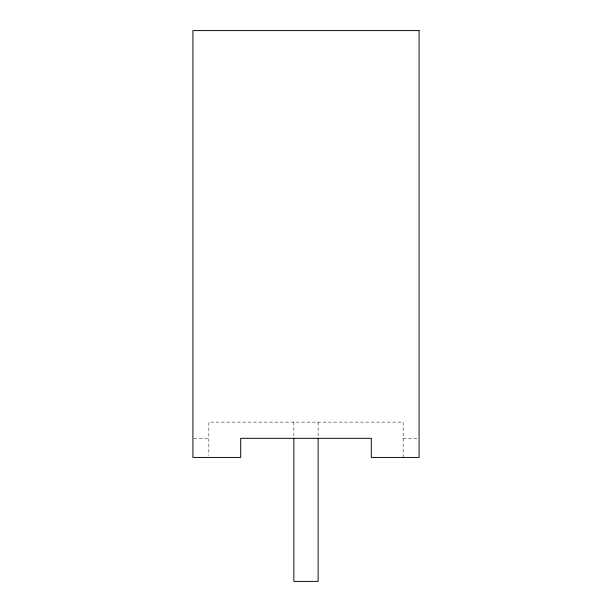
<?xml version="1.0" encoding="UTF-8"?>
<svg xmlns="http://www.w3.org/2000/svg" width="612" height="612" viewBox="0 0 612 612"><rect width="100%" height="100%" fill="white"/><g stroke="black" fill="none" stroke-linecap="round" stroke-linejoin="round"><path stroke-width="0.46" stroke-dasharray="3.06 2.29" d="M193.859 438.314L208.845 438.314M403.155 438.314L419.075 438.314M403.155 457.432L403.155 422.135L208.845 422.135L208.845 455.519M318.133 422.135L318.133 436.44M293.867 422.135L293.867 436.44"/><path stroke-width="0.92" d="M318.133 438.345L318.133 581.4L293.867 581.4L293.867 438.345M419.075 30.6L192.925 30.6L192.925 457.432L240.7 457.432L240.7 438.314L371.3 438.314L371.3 457.432L419.075 457.432L419.075 30.6"/></g></svg>
